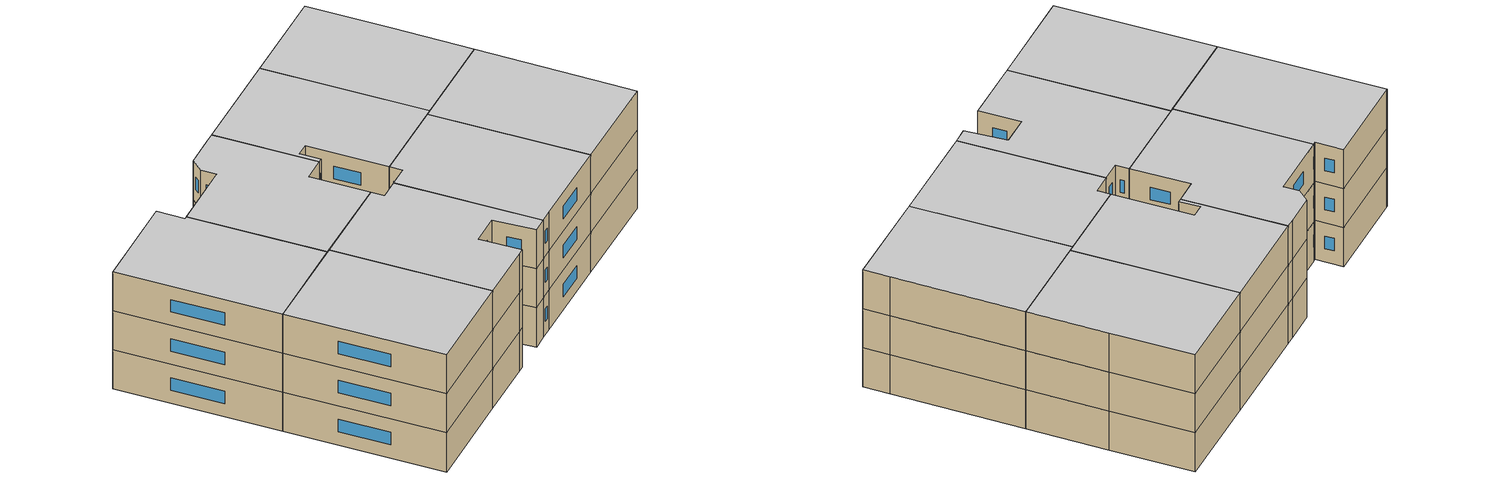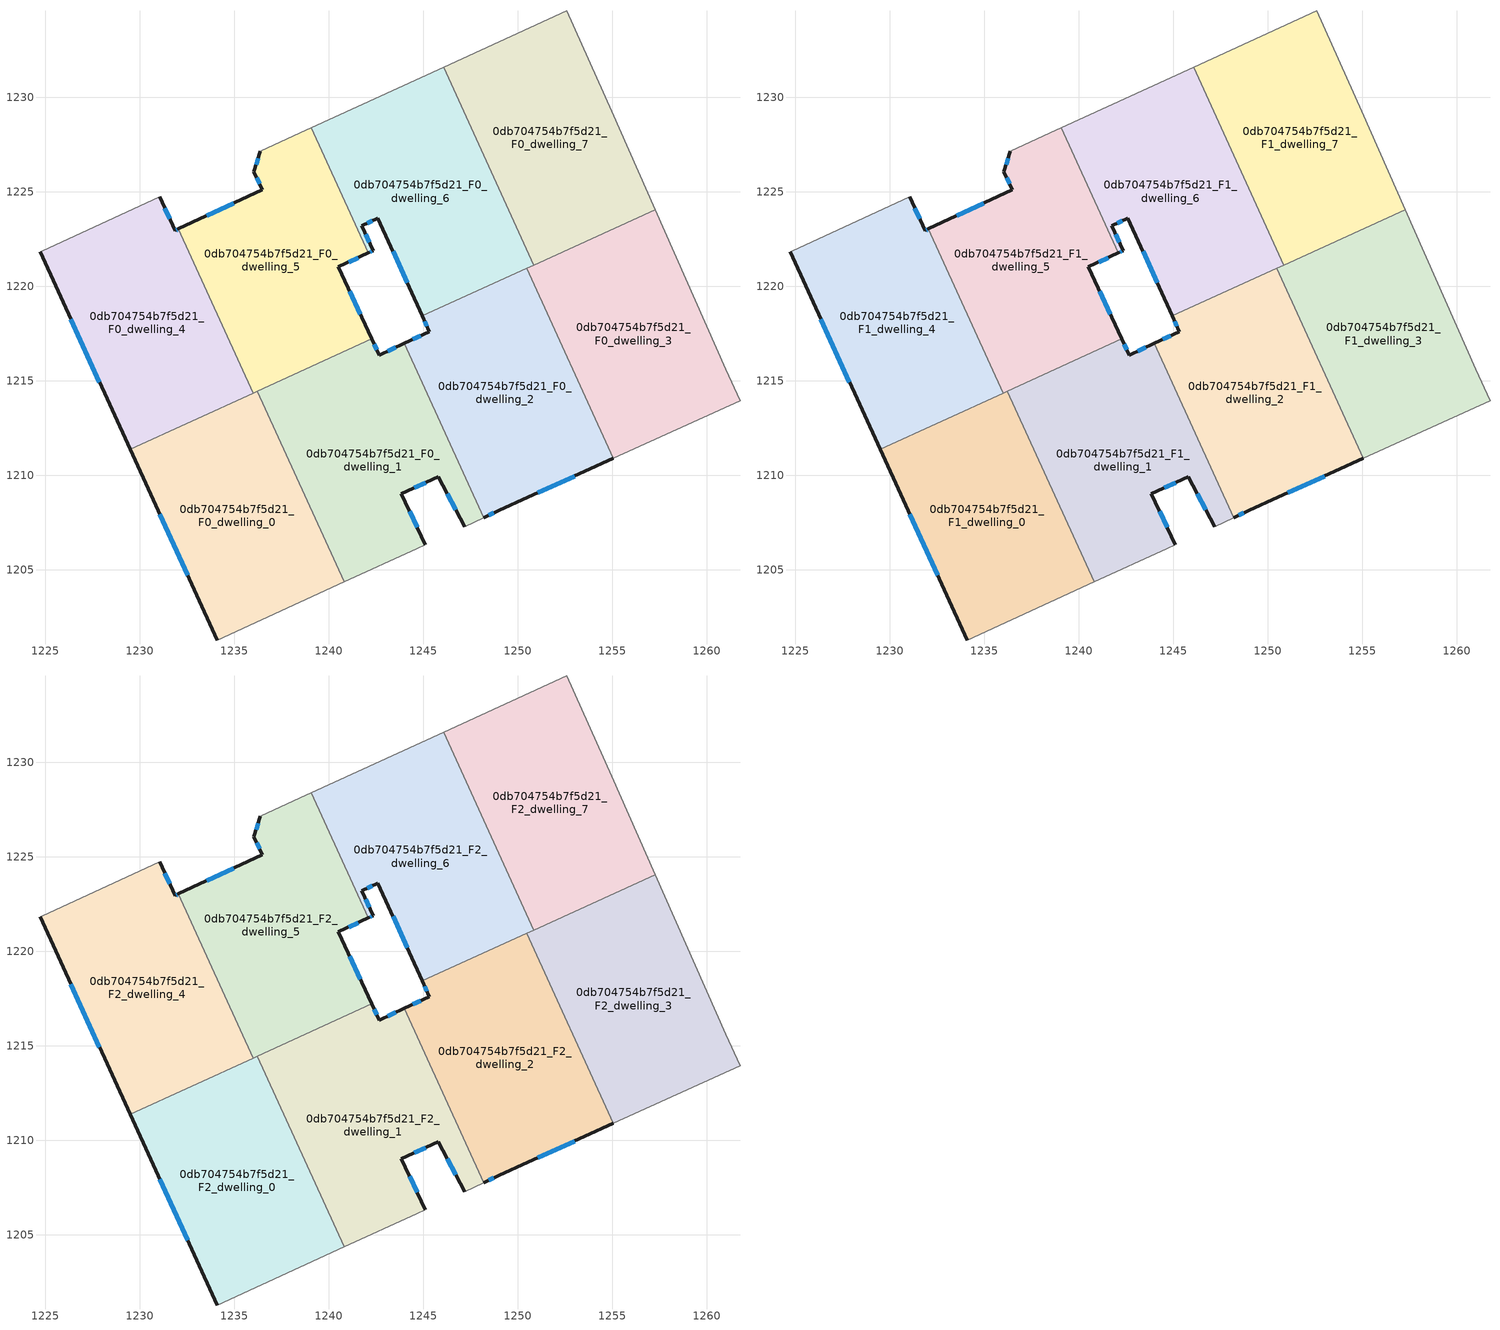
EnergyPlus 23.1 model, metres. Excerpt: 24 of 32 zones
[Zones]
0db704754b7f5d21_F0_dwelling_0
 floor ground (EU_floor_Construction): 1236.22,1214.45 1240.82,1204.37 1234.1,1201.28 1229.49,1211.38 z0
 wall outside (EU_wall_Construction): 1229.49,1211.38 1234.1,1201.28 z0:3
 wall to 0db704754b7f5d21_F0_dwelling_1 (EU_wall_Construction): 1240.82,1204.37 1236.22,1214.45 z0:3
 wall adiabatic (EU_wall_Construction): 1234.1,1201.28 1240.82,1204.37 z0:3
 wall to 0db704754b7f5d21_F0_dwelling_4 (EU_wall_Construction): 1236.01,1214.36 1229.49,1211.38 z0:3
 wall to 0db704754b7f5d21_F0_dwelling_5 (EU_wall_Construction): 1236.22,1214.45 1236.01,1214.36 z0:3
 window (EU_Window_Construction): 1231.06,1207.94 1232.53,1204.72 z1.02:1.98
0db704754b7f5d21_F0_dwelling_1
 floor ground (EU_floor_Construction): 1244,1216.98 1248.2,1207.77 1247.19,1207.3 1245.81,1209.93 1243.85,1209.03 1245.1,1206.33 1244.66,1206.13 1240.82,1204.37 1236.22,1214.45 1242.28,1217.22 1242.68,1216.37 z0
 wall outside (EU_wall_Construction): 1244,1216.98 1242.68,1216.37 1242.28,1217.22 / 1245.1,1206.33 1243.85,1209.03 1245.81,1209.93 1247.19,1207.3 z0:3
 wall to 0db704754b7f5d21_F0_dwelling_2 (EU_wall_Construction): 1248.2,1207.77 1244,1216.98 z0:3
 wall adiabatic (EU_wall_Construction): 1247.19,1207.3 1248.2,1207.77 / 1240.82,1204.37 1244.66,1206.13 1245.1,1206.33 z0:3
 wall to 0db704754b7f5d21_F0_dwelling_5 (EU_wall_Construction): 1242.28,1217.22 1236.22,1214.45 z0:3
 window (EU_Window_Construction): 1242.54,1216.66 1242.42,1216.93 / 1243.55,1216.77 1243.13,1216.58 / 1246.28,1209.03 1246.72,1208.19 / 1244.52,1209.33 1245.14,1209.62 / 1244.68,1207.25 1244.28,1208.11 z1.02:1.98
0db704754b7f5d21_F0_dwelling_2
 floor ground (EU_floor_Construction): 1250.47,1220.96 1255.07,1210.9 1249.02,1208.15 1248.2,1207.77 1244,1216.98 1245.33,1217.61 1244.95,1218.44 z0
 wall outside (EU_wall_Construction): 1248.2,1207.77 1249.02,1208.15 1255.07,1210.9 / 1244.95,1218.44 1245.33,1217.61 1244,1216.98 z0:3
 wall to 0db704754b7f5d21_F0_dwelling_3 (EU_wall_Construction): 1255.07,1210.9 1250.47,1220.96 z0:3
 wall to 0db704754b7f5d21_F0_dwelling_6 (EU_wall_Construction): 1250.47,1220.96 1244.95,1218.44 z0:3
 window (EU_Window_Construction): 1251.08,1209.08 1253.01,1209.96 / 1248.48,1207.9 1248.74,1208.02 / 1244.87,1217.39 1244.45,1217.2 / 1245.08,1218.15 1245.2,1217.89 z1.02:1.98
0db704754b7f5d21_F0_dwelling_3
 floor ground (EU_floor_Construction): 1257.28,1224.07 1261.02,1215.61 1261.77,1213.95 1255.07,1210.9 1250.47,1220.96 z0
 wall adiabatic (EU_wall_Construction): 1255.07,1210.9 1261.77,1213.95 1261.02,1215.61 1257.28,1224.07 z0:3
 wall to 0db704754b7f5d21_F0_dwelling_7 (EU_wall_Construction): 1257.28,1224.07 1250.85,1221.13 z0:3
 wall to 0db704754b7f5d21_F0_dwelling_6 (EU_wall_Construction): 1250.85,1221.13 1250.47,1220.96 z0:3
0db704754b7f5d21_F0_dwelling_4
 floor ground (EU_floor_Construction): 1232.05,1223.04 1236.01,1214.36 1229.49,1211.38 1224.72,1221.82 1224.81,1221.86 1231.05,1224.75 1231.87,1222.96 z0
 wall outside (EU_wall_Construction): 1232.05,1223.04 1231.87,1222.96 1231.05,1224.75 / 1224.72,1221.82 1229.49,1211.38 z0:3
 wall to 0db704754b7f5d21_F0_dwelling_5 (EU_wall_Construction): 1236.01,1214.36 1232.05,1223.04 z0:3
 wall adiabatic (EU_wall_Construction): 1231.05,1224.75 1224.81,1221.86 1224.72,1221.82 z0:3
 window (EU_Window_Construction): 1231.99,1223.01 1231.93,1222.98 / 1226.35,1218.27 1227.87,1214.93 / 1231.59,1223.57 1231.33,1224.14 z1.02:1.98
0db704754b7f5d21_F0_dwelling_5
 floor ground (EU_floor_Construction): 1239.08,1228.4 1242.11,1221.78 1240.52,1221.03 1242.28,1217.22 1236.01,1214.36 1232.05,1223.04 1236.49,1225.12 1236.04,1226.08 1236.39,1227.15 1238.49,1228.13 z0
 wall outside (EU_wall_Construction): 1242.28,1217.22 1240.52,1221.03 1242.11,1221.78 / 1236.39,1227.15 1236.04,1226.08 1236.49,1225.12 1232.05,1223.04 z0:3
 wall adiabatic (EU_wall_Construction): 1239.08,1228.4 1238.49,1228.13 1236.39,1227.15 z0:3
 wall to 0db704754b7f5d21_F0_dwelling_6 (EU_wall_Construction): 1242.11,1221.78 1239.08,1228.4 z0:3
 window (EU_Window_Construction): 1241.06,1221.29 1241.57,1221.52 / 1241.68,1218.52 1241.12,1219.74 / 1234.98,1224.41 1233.56,1223.75 / 1236.2,1225.75 1236.34,1225.44 / 1236.27,1226.79 1236.16,1226.44 z1.02:1.98
0db704754b7f5d21_F0_dwelling_6
 floor ground (EU_floor_Construction): 1246.08,1231.6 1250.85,1221.13 1244.95,1218.44 1242.61,1223.61 1241.75,1223.22 1242.37,1221.9 1242.11,1221.78 1239.08,1228.4 z0
 wall outside (EU_wall_Construction): 1242.11,1221.78 1242.37,1221.9 1241.75,1223.22 1242.61,1223.61 1244.95,1218.44 z0:3
 wall adiabatic (EU_wall_Construction): 1246.08,1231.6 1239.08,1228.4 z0:3
 wall to 0db704754b7f5d21_F0_dwelling_7 (EU_wall_Construction): 1250.85,1221.13 1246.08,1231.6 z0:3
 window (EU_Window_Construction): 1243.41,1221.85 1244.15,1220.2 / 1242.04,1223.35 1242.32,1223.48 / 1242.16,1222.35 1241.96,1222.77 / 1242.2,1221.82 1242.28,1221.86 z1.02:1.98
0db704754b7f5d21_F0_dwelling_7
 floor ground (EU_floor_Construction): 1252.61,1234.58 1254.98,1229.27 1257.28,1224.07 1250.85,1221.13 1246.08,1231.6 z0
 wall adiabatic (EU_wall_Construction): 1257.28,1224.07 1254.98,1229.27 1252.61,1234.58 1246.08,1231.6 z0:3
0db704754b7f5d21_F1_dwelling_0
 floor to 0db704754b7f5d21_F0_dwelling_0 (EU_floor_Construction): 1236.22,1214.45 1240.82,1204.37 1234.1,1201.28 1229.49,1211.38 z3
 wall outside (EU_wall_Construction): 1229.49,1211.38 1234.1,1201.28 z3:6
 wall to 0db704754b7f5d21_F1_dwelling_1 (EU_wall_Construction): 1240.82,1204.37 1236.22,1214.45 z3:6
 wall adiabatic (EU_wall_Construction): 1234.1,1201.28 1240.82,1204.37 z3:6
 wall to 0db704754b7f5d21_F1_dwelling_4 (EU_wall_Construction): 1236.01,1214.36 1229.49,1211.38 z3:6
 wall to 0db704754b7f5d21_F1_dwelling_5 (EU_wall_Construction): 1236.22,1214.45 1236.01,1214.36 z3:6
 window (EU_Window_Construction): 1231.06,1207.94 1232.53,1204.72 z4.02:4.98
0db704754b7f5d21_F1_dwelling_1
 floor to 0db704754b7f5d21_F0_dwelling_1 (EU_floor_Construction): 1244,1216.98 1248.2,1207.77 1247.19,1207.3 1245.81,1209.93 1243.85,1209.03 1245.1,1206.33 1244.66,1206.13 1240.82,1204.37 1236.22,1214.45 1242.28,1217.22 1242.68,1216.37 z3
 wall outside (EU_wall_Construction): 1244,1216.98 1242.68,1216.37 1242.28,1217.22 / 1245.1,1206.33 1243.85,1209.03 1245.81,1209.93 1247.19,1207.3 z3:6
 wall to 0db704754b7f5d21_F1_dwelling_2 (EU_wall_Construction): 1248.2,1207.77 1244,1216.98 z3:6
 wall adiabatic (EU_wall_Construction): 1247.19,1207.3 1248.2,1207.77 / 1240.82,1204.37 1244.66,1206.13 1245.1,1206.33 z3:6
 wall to 0db704754b7f5d21_F1_dwelling_5 (EU_wall_Construction): 1242.28,1217.22 1236.22,1214.45 z3:6
 window (EU_Window_Construction): 1242.54,1216.66 1242.42,1216.93 / 1243.55,1216.77 1243.13,1216.58 / 1246.28,1209.03 1246.72,1208.19 / 1244.52,1209.33 1245.14,1209.62 / 1244.68,1207.25 1244.28,1208.11 z4.02:4.98
0db704754b7f5d21_F1_dwelling_2
 floor to 0db704754b7f5d21_F0_dwelling_2 (EU_floor_Construction): 1250.47,1220.96 1255.07,1210.9 1249.02,1208.15 1248.2,1207.77 1244,1216.98 1245.33,1217.61 1244.95,1218.44 z3
 wall outside (EU_wall_Construction): 1248.2,1207.77 1249.02,1208.15 1255.07,1210.9 / 1244.95,1218.44 1245.33,1217.61 1244,1216.98 z3:6
 wall to 0db704754b7f5d21_F1_dwelling_3 (EU_wall_Construction): 1255.07,1210.9 1250.47,1220.96 z3:6
 wall to 0db704754b7f5d21_F1_dwelling_6 (EU_wall_Construction): 1250.47,1220.96 1244.95,1218.44 z3:6
 window (EU_Window_Construction): 1251.08,1209.08 1253.01,1209.96 / 1248.48,1207.9 1248.74,1208.02 / 1244.87,1217.39 1244.45,1217.2 / 1245.08,1218.15 1245.2,1217.89 z4.02:4.98
0db704754b7f5d21_F1_dwelling_3
 floor to 0db704754b7f5d21_F0_dwelling_3 (EU_floor_Construction): 1257.28,1224.07 1261.02,1215.61 1261.77,1213.95 1255.07,1210.9 1250.47,1220.96 z3
 wall adiabatic (EU_wall_Construction): 1255.07,1210.9 1261.77,1213.95 1261.02,1215.61 1257.28,1224.07 z3:6
 wall to 0db704754b7f5d21_F1_dwelling_7 (EU_wall_Construction): 1257.28,1224.07 1250.85,1221.13 z3:6
 wall to 0db704754b7f5d21_F1_dwelling_6 (EU_wall_Construction): 1250.85,1221.13 1250.47,1220.96 z3:6
0db704754b7f5d21_F1_dwelling_4
 floor to 0db704754b7f5d21_F0_dwelling_4 (EU_floor_Construction): 1232.05,1223.04 1236.01,1214.36 1229.49,1211.38 1224.72,1221.82 1224.81,1221.86 1231.05,1224.75 1231.87,1222.96 z3
 wall outside (EU_wall_Construction): 1232.05,1223.04 1231.87,1222.96 1231.05,1224.75 / 1224.72,1221.82 1229.49,1211.38 z3:6
 wall to 0db704754b7f5d21_F1_dwelling_5 (EU_wall_Construction): 1236.01,1214.36 1232.05,1223.04 z3:6
 wall adiabatic (EU_wall_Construction): 1231.05,1224.75 1224.81,1221.86 1224.72,1221.82 z3:6
 window (EU_Window_Construction): 1231.99,1223.01 1231.93,1222.98 / 1226.35,1218.27 1227.87,1214.93 / 1231.59,1223.57 1231.33,1224.14 z4.02:4.98
0db704754b7f5d21_F1_dwelling_5
 floor to 0db704754b7f5d21_F0_dwelling_5 (EU_floor_Construction): 1239.08,1228.4 1242.11,1221.78 1240.52,1221.03 1242.28,1217.22 1236.01,1214.36 1232.05,1223.04 1236.49,1225.12 1236.04,1226.08 1236.39,1227.15 1238.49,1228.13 z3
 wall outside (EU_wall_Construction): 1242.28,1217.22 1240.52,1221.03 1242.11,1221.78 / 1236.39,1227.15 1236.04,1226.08 1236.49,1225.12 1232.05,1223.04 z3:6
 wall adiabatic (EU_wall_Construction): 1239.08,1228.4 1238.49,1228.13 1236.39,1227.15 z3:6
 wall to 0db704754b7f5d21_F1_dwelling_6 (EU_wall_Construction): 1242.11,1221.78 1239.08,1228.4 z3:6
 window (EU_Window_Construction): 1241.06,1221.29 1241.57,1221.52 / 1241.68,1218.52 1241.12,1219.74 / 1234.98,1224.41 1233.56,1223.75 / 1236.2,1225.75 1236.34,1225.44 / 1236.27,1226.79 1236.16,1226.44 z4.02:4.98
0db704754b7f5d21_F1_dwelling_6
 floor to 0db704754b7f5d21_F0_dwelling_6 (EU_floor_Construction): 1246.08,1231.6 1250.85,1221.13 1244.95,1218.44 1242.61,1223.61 1241.75,1223.22 1242.37,1221.9 1242.11,1221.78 1239.08,1228.4 z3
 wall outside (EU_wall_Construction): 1242.11,1221.78 1242.37,1221.9 1241.75,1223.22 1242.61,1223.61 1244.95,1218.44 z3:6
 wall adiabatic (EU_wall_Construction): 1246.08,1231.6 1239.08,1228.4 z3:6
 wall to 0db704754b7f5d21_F1_dwelling_7 (EU_wall_Construction): 1250.85,1221.13 1246.08,1231.6 z3:6
 window (EU_Window_Construction): 1243.41,1221.85 1244.15,1220.2 / 1242.04,1223.35 1242.32,1223.48 / 1242.16,1222.35 1241.96,1222.77 / 1242.2,1221.82 1242.28,1221.86 z4.02:4.98
0db704754b7f5d21_F1_dwelling_7
 floor to 0db704754b7f5d21_F0_dwelling_7 (EU_floor_Construction): 1252.61,1234.58 1254.98,1229.27 1257.28,1224.07 1250.85,1221.13 1246.08,1231.6 z3
 wall adiabatic (EU_wall_Construction): 1257.28,1224.07 1254.98,1229.27 1252.61,1234.58 1246.08,1231.6 z3:6
0db704754b7f5d21_F2_dwelling_0
 floor to 0db704754b7f5d21_F1_dwelling_0 (EU_floor_Construction): 1236.22,1214.45 1240.82,1204.37 1234.1,1201.28 1229.49,1211.38 z6
 wall outside (EU_wall_Construction): 1229.49,1211.38 1234.1,1201.28 z6:9
 wall to 0db704754b7f5d21_F2_dwelling_1 (EU_wall_Construction): 1240.82,1204.37 1236.22,1214.45 z6:9
 wall adiabatic (EU_wall_Construction): 1234.1,1201.28 1240.82,1204.37 z6:9
 wall to 0db704754b7f5d21_F2_dwelling_4 (EU_wall_Construction): 1236.01,1214.36 1229.49,1211.38 z6:9
 wall to 0db704754b7f5d21_F2_dwelling_5 (EU_wall_Construction): 1236.22,1214.45 1236.01,1214.36 z6:9
 window (EU_Window_Construction): 1231.06,1207.94 1232.53,1204.72 z7.02:7.98
 ceiling to 0db704754b7f5d21_F3_dwelling_0 (EU_floor_Construction): 1240.82,1204.37 1236.22,1214.45 1229.49,1211.38 1234.1,1201.28 z9
0db704754b7f5d21_F2_dwelling_1
 floor to 0db704754b7f5d21_F1_dwelling_1 (EU_floor_Construction): 1244,1216.98 1248.2,1207.77 1247.19,1207.3 1245.81,1209.93 1243.85,1209.03 1245.1,1206.33 1244.66,1206.13 1240.82,1204.37 1236.22,1214.45 1242.28,1217.22 1242.68,1216.37 z6
 wall outside (EU_wall_Construction): 1244,1216.98 1242.68,1216.37 1242.28,1217.22 / 1245.1,1206.33 1243.85,1209.03 1245.81,1209.93 1247.19,1207.3 z6:9
 wall to 0db704754b7f5d21_F2_dwelling_2 (EU_wall_Construction): 1248.2,1207.77 1244,1216.98 z6:9
 wall adiabatic (EU_wall_Construction): 1247.19,1207.3 1248.2,1207.77 / 1240.82,1204.37 1244.66,1206.13 1245.1,1206.33 z6:9
 wall to 0db704754b7f5d21_F2_dwelling_5 (EU_wall_Construction): 1242.28,1217.22 1236.22,1214.45 z6:9
 window (EU_Window_Construction): 1242.54,1216.66 1242.42,1216.93 / 1243.55,1216.77 1243.13,1216.58 / 1246.28,1209.03 1246.72,1208.19 / 1244.52,1209.33 1245.14,1209.62 / 1244.68,1207.25 1244.28,1208.11 z7.02:7.98
 ceiling to 0db704754b7f5d21_F3_dwelling_1 (EU_floor_Construction): 1247.19,1207.3 1248.2,1207.77 1244,1216.98 1242.68,1216.37 1242.28,1217.22 1236.22,1214.45 1240.82,1204.37 1244.66,1206.13 1245.1,1206.33 1243.85,1209.03 1245.81,1209.93 z9
0db704754b7f5d21_F2_dwelling_2
 floor to 0db704754b7f5d21_F1_dwelling_2 (EU_floor_Construction): 1250.47,1220.96 1255.07,1210.9 1249.02,1208.15 1248.2,1207.77 1244,1216.98 1245.33,1217.61 1244.95,1218.44 z6
 wall outside (EU_wall_Construction): 1248.2,1207.77 1249.02,1208.15 1255.07,1210.9 / 1244.95,1218.44 1245.33,1217.61 1244,1216.98 z6:9
 wall to 0db704754b7f5d21_F2_dwelling_3 (EU_wall_Construction): 1255.07,1210.9 1250.47,1220.96 z6:9
 wall to 0db704754b7f5d21_F2_dwelling_6 (EU_wall_Construction): 1250.47,1220.96 1244.95,1218.44 z6:9
 window (EU_Window_Construction): 1251.08,1209.08 1253.01,1209.96 / 1248.48,1207.9 1248.74,1208.02 / 1244.87,1217.39 1244.45,1217.2 / 1245.08,1218.15 1245.2,1217.89 z7.02:7.98
 ceiling to 0db704754b7f5d21_F3_dwelling_2 (EU_floor_Construction): 1255.07,1210.9 1250.47,1220.96 1244.95,1218.44 1245.33,1217.61 1244,1216.98 1248.2,1207.77 1249.02,1208.15 z9
0db704754b7f5d21_F2_dwelling_3
 floor to 0db704754b7f5d21_F1_dwelling_3 (EU_floor_Construction): 1257.28,1224.07 1261.02,1215.61 1261.77,1213.95 1255.07,1210.9 1250.47,1220.96 z6
 wall adiabatic (EU_wall_Construction): 1255.07,1210.9 1261.77,1213.95 1261.02,1215.61 1257.28,1224.07 z6:9
 wall to 0db704754b7f5d21_F2_dwelling_7 (EU_wall_Construction): 1257.28,1224.07 1250.85,1221.13 z6:9
 wall to 0db704754b7f5d21_F2_dwelling_6 (EU_wall_Construction): 1250.85,1221.13 1250.47,1220.96 z6:9
 ceiling to 0db704754b7f5d21_F3_dwelling_3 (EU_floor_Construction): 1261.77,1213.95 1261.02,1215.61 1257.28,1224.07 1250.47,1220.96 1255.07,1210.9 z9
0db704754b7f5d21_F2_dwelling_4
 floor to 0db704754b7f5d21_F1_dwelling_4 (EU_floor_Construction): 1232.05,1223.04 1236.01,1214.36 1229.49,1211.38 1224.72,1221.82 1224.81,1221.86 1231.05,1224.75 1231.87,1222.96 z6
 wall outside (EU_wall_Construction): 1232.05,1223.04 1231.87,1222.96 1231.05,1224.75 / 1224.72,1221.82 1229.49,1211.38 z6:9
 wall to 0db704754b7f5d21_F2_dwelling_5 (EU_wall_Construction): 1236.01,1214.36 1232.05,1223.04 z6:9
 wall adiabatic (EU_wall_Construction): 1231.05,1224.75 1224.81,1221.86 1224.72,1221.82 z6:9
 window (EU_Window_Construction): 1231.99,1223.01 1231.93,1222.98 / 1226.35,1218.27 1227.87,1214.93 / 1231.59,1223.57 1231.33,1224.14 z7.02:7.98
 ceiling to 0db704754b7f5d21_F3_dwelling_4 (EU_floor_Construction): 1236.01,1214.36 1232.05,1223.04 1231.87,1222.96 1231.05,1224.75 1224.81,1221.86 1224.72,1221.82 1229.49,1211.38 z9
0db704754b7f5d21_F2_dwelling_5
 floor to 0db704754b7f5d21_F1_dwelling_5 (EU_floor_Construction): 1239.08,1228.4 1242.11,1221.78 1240.52,1221.03 1242.28,1217.22 1236.01,1214.36 1232.05,1223.04 1236.49,1225.12 1236.04,1226.08 1236.39,1227.15 1238.49,1228.13 z6
 wall outside (EU_wall_Construction): 1242.28,1217.22 1240.52,1221.03 1242.11,1221.78 / 1236.39,1227.15 1236.04,1226.08 1236.49,1225.12 1232.05,1223.04 z6:9
 wall adiabatic (EU_wall_Construction): 1239.08,1228.4 1238.49,1228.13 1236.39,1227.15 z6:9
 wall to 0db704754b7f5d21_F2_dwelling_6 (EU_wall_Construction): 1242.11,1221.78 1239.08,1228.4 z6:9
 window (EU_Window_Construction): 1241.06,1221.29 1241.57,1221.52 / 1241.68,1218.52 1241.12,1219.74 / 1234.98,1224.41 1233.56,1223.75 / 1236.2,1225.75 1236.34,1225.44 / 1236.27,1226.79 1236.16,1226.44 z7.02:7.98
 ceiling to 0db704754b7f5d21_F3_dwelling_5 (EU_floor_Construction): 1242.28,1217.22 1240.52,1221.03 1242.11,1221.78 1239.08,1228.4 1238.49,1228.13 1236.39,1227.15 1236.04,1226.08 1236.49,1225.12 1232.05,1223.04 1236.01,1214.36 z9
0db704754b7f5d21_F2_dwelling_6
 floor to 0db704754b7f5d21_F1_dwelling_6 (EU_floor_Construction): 1246.08,1231.6 1250.85,1221.13 1244.95,1218.44 1242.61,1223.61 1241.75,1223.22 1242.37,1221.9 1242.11,1221.78 1239.08,1228.4 z6
 wall outside (EU_wall_Construction): 1242.11,1221.78 1242.37,1221.9 1241.75,1223.22 1242.61,1223.61 1244.95,1218.44 z6:9
 wall adiabatic (EU_wall_Construction): 1246.08,1231.6 1239.08,1228.4 z6:9
 wall to 0db704754b7f5d21_F2_dwelling_7 (EU_wall_Construction): 1250.85,1221.13 1246.08,1231.6 z6:9
 window (EU_Window_Construction): 1243.41,1221.85 1244.15,1220.2 / 1242.04,1223.35 1242.32,1223.48 / 1242.16,1222.35 1241.96,1222.77 / 1242.2,1221.82 1242.28,1221.86 z7.02:7.98
 ceiling to 0db704754b7f5d21_F3_dwelling_6 (EU_floor_Construction): 1250.85,1221.13 1246.08,1231.6 1239.08,1228.4 1242.11,1221.78 1242.37,1221.9 1241.75,1223.22 1242.61,1223.61 1244.95,1218.44 z9
0db704754b7f5d21_F2_dwelling_7
 floor to 0db704754b7f5d21_F1_dwelling_7 (EU_floor_Construction): 1252.61,1234.58 1254.98,1229.27 1257.28,1224.07 1250.85,1221.13 1246.08,1231.6 z6
 wall adiabatic (EU_wall_Construction): 1257.28,1224.07 1254.98,1229.27 1252.61,1234.58 1246.08,1231.6 z6:9
 ceiling to 0db704754b7f5d21_F3_dwelling_7 (EU_floor_Construction): 1257.28,1224.07 1254.98,1229.27 1252.61,1234.58 1246.08,1231.6 1250.85,1221.13 z9
[Building]
EU S2 Campaign: North Axis=0; Terrain=City; Solar Distribution=FullExterior
[Site:Location]
Vienna: Latitude=48; Longitude=16.5; Time Zone=1; Elevation=183
[SizingPeriod:WeatherFileDays]
AnnualSizingPeriod: Begin Month=1; Begin Day of Month=1; End Month=12; End Day of Month=31; Day of Week for Start Day=Monday; Use Weather File Daylight Saving Period=No; Use Weather File Rain and Snow Indicators=No
[MATERIAL]
EU_InternalMass_Material: Roughness=MediumRough; Thickness=0.1; Conductivity=1; Density=1800; Specific Heat=900; Thermal Absorptance=0.9; Solar Absorptance=0.7; Visible Absorptance=0.7
[MATERIAL:NOMASS] Roughness=MediumRough; Thermal Absorptance=0.9; Solar Absorptance=0.7; Visible Absorptance=0.7
Name | Thermal Resistance
EU_wall_NoMass | 0.942466
EU_floor_NoMass | 0.66527
[WINDOWMATERIAL:SIMPLEGLAZINGSYSTEM]
EU_Window_SimpleGlazing: UFactor=2.03367; Solar Heat Gain Coefficient=0.65; Visible Transmittance=0.65
[CONSTRUCTION]
EU_wall_Construction: EU_wall_NoMass
EU_floor_Construction: EU_floor_NoMass
EU_Window_Construction: EU_Window_SimpleGlazing
EU_InternalMass_Construction: EU_InternalMass_Material
[ZONE] Type=1; Multiplier=1; Ceiling Height=autocalculate; Floor Area=autocalculate; Part of Total Floor Area=Yes
Name | Volume
0db704754b7f5d21_F0_dwelling_0; 0db704754b7f5d21_F1_dwelling_0; 0db704754b7f5d21_F2_dwelling_0 | 246.087
0db704754b7f5d21_F0_dwelling_1; 0db704754b7f5d21_F1_dwelling_1; 0db704754b7f5d21_F2_dwelling_1 | 246.103
0db704754b7f5d21_F0_dwelling_2; 0db704754b7f5d21_F1_dwelling_2; 0db704754b7f5d21_F2_dwelling_2 | 246.082
0db704754b7f5d21_F0_dwelling_3; 0db704754b7f5d21_F1_dwelling_3; 0db704754b7f5d21_F2_dwelling_3 | 246.095
0db704754b7f5d21_F0_dwelling_4; 0db704754b7f5d21_F1_dwelling_4; 0db704754b7f5d21_F2_dwelling_4 | 246.075
0db704754b7f5d21_F0_dwelling_5; 0db704754b7f5d21_F1_dwelling_5; 0db704754b7f5d21_F2_dwelling_5 | 246.107
0db704754b7f5d21_F0_dwelling_6; 0db704754b7f5d21_F1_dwelling_6; 0db704754b7f5d21_F2_dwelling_6 | 246.094
0db704754b7f5d21_F0_dwelling_7; 0db704754b7f5d21_F1_dwelling_7; 0db704754b7f5d21_F2_dwelling_7 | 246.086
[INTERNALMASS] Construction=EU_InternalMass_Construction
Name | Zone or ZoneList | Surface Area
0db704754b7f5d21_F0_dwelling_0_EU_InternalMass | 0db704754b7f5d21_F0_dwelling_0 | 82.0289
0db704754b7f5d21_F0_dwelling_1_EU_InternalMass | 0db704754b7f5d21_F0_dwelling_1 | 82.0348
0db704754b7f5d21_F0_dwelling_2_EU_InternalMass | 0db704754b7f5d21_F0_dwelling_2 | 82.0274
0db704754b7f5d21_F0_dwelling_3_EU_InternalMass | 0db704754b7f5d21_F0_dwelling_3 | 82.0317
0db704754b7f5d21_F0_dwelling_4_EU_InternalMass | 0db704754b7f5d21_F0_dwelling_4 | 82.0255
0db704754b7f5d21_F0_dwelling_5_EU_InternalMass | 0db704754b7f5d21_F0_dwelling_5 | 82.0356
0db704754b7f5d21_F0_dwelling_6_EU_InternalMass | 0db704754b7f5d21_F0_dwelling_6 | 82.0313
0db704754b7f5d21_F0_dwelling_7_EU_InternalMass | 0db704754b7f5d21_F0_dwelling_7 | 82.0286
0db704754b7f5d21_F1_dwelling_0_EU_InternalMass | 0db704754b7f5d21_F1_dwelling_0 | 82.0289
0db704754b7f5d21_F1_dwelling_1_EU_InternalMass | 0db704754b7f5d21_F1_dwelling_1 | 82.0348
0db704754b7f5d21_F1_dwelling_2_EU_InternalMass | 0db704754b7f5d21_F1_dwelling_2 | 82.0274
0db704754b7f5d21_F1_dwelling_3_EU_InternalMass | 0db704754b7f5d21_F1_dwelling_3 | 82.0317
0db704754b7f5d21_F1_dwelling_4_EU_InternalMass | 0db704754b7f5d21_F1_dwelling_4 | 82.0255
0db704754b7f5d21_F1_dwelling_5_EU_InternalMass | 0db704754b7f5d21_F1_dwelling_5 | 82.0356
0db704754b7f5d21_F1_dwelling_6_EU_InternalMass | 0db704754b7f5d21_F1_dwelling_6 | 82.0313
0db704754b7f5d21_F1_dwelling_7_EU_InternalMass | 0db704754b7f5d21_F1_dwelling_7 | 82.0286
0db704754b7f5d21_F2_dwelling_0_EU_InternalMass | 0db704754b7f5d21_F2_dwelling_0 | 82.0289
0db704754b7f5d21_F2_dwelling_1_EU_InternalMass | 0db704754b7f5d21_F2_dwelling_1 | 82.0348
0db704754b7f5d21_F2_dwelling_2_EU_InternalMass | 0db704754b7f5d21_F2_dwelling_2 | 82.0274
0db704754b7f5d21_F2_dwelling_3_EU_InternalMass | 0db704754b7f5d21_F2_dwelling_3 | 82.0317
0db704754b7f5d21_F2_dwelling_4_EU_InternalMass | 0db704754b7f5d21_F2_dwelling_4 | 82.0255
0db704754b7f5d21_F2_dwelling_5_EU_InternalMass | 0db704754b7f5d21_F2_dwelling_5 | 82.0356
0db704754b7f5d21_F2_dwelling_6_EU_InternalMass | 0db704754b7f5d21_F2_dwelling_6 | 82.0313
0db704754b7f5d21_F2_dwelling_7_EU_InternalMass | 0db704754b7f5d21_F2_dwelling_7 | 82.0286
[OTHEREQUIPMENT] Fuel Type=Electricity; Design Level Calculation Method=Watts/Area; Power per Zone Floor Area=1; Fraction Latent=0; Fraction Radiant=0; Fraction Lost=0; Carbon Dioxide Generation Rate=0; EndUse Subcategory=EU_Step8_InternalGains
Name | Zone or ZoneList or Space or SpaceList | Schedule
EU_Step8_InternalGain_0db704754b7f5d21_F0_dwelling_0_f000 | 0db704754b7f5d21_F0_dwelling_0 | EU_Step8_GainSchedule_0db704754b7f5d21_F0_dwelling_0_f000
EU_Step8_InternalGain_0db704754b7f5d21_F0_dwelling_1_f000 | 0db704754b7f5d21_F0_dwelling_1 | EU_Step8_GainSchedule_0db704754b7f5d21_F0_dwelling_1_f000
EU_Step8_InternalGain_0db704754b7f5d21_F0_dwelling_2_f000 | 0db704754b7f5d21_F0_dwelling_2 | EU_Step8_GainSchedule_0db704754b7f5d21_F0_dwelling_2_f000
EU_Step8_InternalGain_0db704754b7f5d21_F0_dwelling_3_f000 | 0db704754b7f5d21_F0_dwelling_3 | EU_Step8_GainSchedule_0db704754b7f5d21_F0_dwelling_3_f000
EU_Step8_InternalGain_0db704754b7f5d21_F0_dwelling_4_f000 | 0db704754b7f5d21_F0_dwelling_4 | EU_Step8_GainSchedule_0db704754b7f5d21_F0_dwelling_4_f000
EU_Step8_InternalGain_0db704754b7f5d21_F0_dwelling_5_f000 | 0db704754b7f5d21_F0_dwelling_5 | EU_Step8_GainSchedule_0db704754b7f5d21_F0_dwelling_5_f000
EU_Step8_InternalGain_0db704754b7f5d21_F0_dwelling_6_f000 | 0db704754b7f5d21_F0_dwelling_6 | EU_Step8_GainSchedule_0db704754b7f5d21_F0_dwelling_6_f000
EU_Step8_InternalGain_0db704754b7f5d21_F0_dwelling_7_f000 | 0db704754b7f5d21_F0_dwelling_7 | EU_Step8_GainSchedule_0db704754b7f5d21_F0_dwelling_7_f000
EU_Step8_InternalGain_0db704754b7f5d21_F1_dwelling_0_f000 | 0db704754b7f5d21_F1_dwelling_0 | EU_Step8_GainSchedule_0db704754b7f5d21_F1_dwelling_0_f000
EU_Step8_InternalGain_0db704754b7f5d21_F1_dwelling_1_f000 | 0db704754b7f5d21_F1_dwelling_1 | EU_Step8_GainSchedule_0db704754b7f5d21_F1_dwelling_1_f000
EU_Step8_InternalGain_0db704754b7f5d21_F1_dwelling_2_f000 | 0db704754b7f5d21_F1_dwelling_2 | EU_Step8_GainSchedule_0db704754b7f5d21_F1_dwelling_2_f000
EU_Step8_InternalGain_0db704754b7f5d21_F1_dwelling_3_f000 | 0db704754b7f5d21_F1_dwelling_3 | EU_Step8_GainSchedule_0db704754b7f5d21_F1_dwelling_3_f000
EU_Step8_InternalGain_0db704754b7f5d21_F1_dwelling_4_f000 | 0db704754b7f5d21_F1_dwelling_4 | EU_Step8_GainSchedule_0db704754b7f5d21_F1_dwelling_4_f000
EU_Step8_InternalGain_0db704754b7f5d21_F1_dwelling_5_f000 | 0db704754b7f5d21_F1_dwelling_5 | EU_Step8_GainSchedule_0db704754b7f5d21_F1_dwelling_5_f000
EU_Step8_InternalGain_0db704754b7f5d21_F1_dwelling_6_f000 | 0db704754b7f5d21_F1_dwelling_6 | EU_Step8_GainSchedule_0db704754b7f5d21_F1_dwelling_6_f000
EU_Step8_InternalGain_0db704754b7f5d21_F1_dwelling_7_f000 | 0db704754b7f5d21_F1_dwelling_7 | EU_Step8_GainSchedule_0db704754b7f5d21_F1_dwelling_7_f000
EU_Step8_InternalGain_0db704754b7f5d21_F2_dwelling_0_f000 | 0db704754b7f5d21_F2_dwelling_0 | EU_Step8_GainSchedule_0db704754b7f5d21_F2_dwelling_0_f000
EU_Step8_InternalGain_0db704754b7f5d21_F2_dwelling_1_f000 | 0db704754b7f5d21_F2_dwelling_1 | EU_Step8_GainSchedule_0db704754b7f5d21_F2_dwelling_1_f000
EU_Step8_InternalGain_0db704754b7f5d21_F2_dwelling_2_f000 | 0db704754b7f5d21_F2_dwelling_2 | EU_Step8_GainSchedule_0db704754b7f5d21_F2_dwelling_2_f000
EU_Step8_InternalGain_0db704754b7f5d21_F2_dwelling_3_f000 | 0db704754b7f5d21_F2_dwelling_3 | EU_Step8_GainSchedule_0db704754b7f5d21_F2_dwelling_3_f000
EU_Step8_InternalGain_0db704754b7f5d21_F2_dwelling_4_f000 | 0db704754b7f5d21_F2_dwelling_4 | EU_Step8_GainSchedule_0db704754b7f5d21_F2_dwelling_4_f000
EU_Step8_InternalGain_0db704754b7f5d21_F2_dwelling_5_f000 | 0db704754b7f5d21_F2_dwelling_5 | EU_Step8_GainSchedule_0db704754b7f5d21_F2_dwelling_5_f000
EU_Step8_InternalGain_0db704754b7f5d21_F2_dwelling_6_f000 | 0db704754b7f5d21_F2_dwelling_6 | EU_Step8_GainSchedule_0db704754b7f5d21_F2_dwelling_6_f000
EU_Step8_InternalGain_0db704754b7f5d21_F2_dwelling_7_f000 | 0db704754b7f5d21_F2_dwelling_7 | EU_Step8_GainSchedule_0db704754b7f5d21_F2_dwelling_7_f000
[ZONEVENTILATION:DESIGNFLOWRATE] Schedule=EU_AlwaysOn; Design Flow Rate Calculation Method=AirChanges/Hour; Air Changes per Hour=0.530523; Ventilation Type=Natural; Fan Pressure Rise=0; Fan Total Efficiency=1; Constant Term Coefficient=1; Temperature Term Coefficient=0; Velocity Term Coefficient=0; Velocity Squared Term Coefficient=0; Minimum Indoor Temperature=-100; Maximum Indoor Temperature=100; Delta Temperature=-100; Minimum Outdoor Temperature=-100; Maximum Outdoor Temperature=100; Maximum Wind Speed=40
Name | Zone or ZoneList or Space or SpaceList
EU_ConstantAir_0db704754b7f5d21_F0_dwelling_0 | 0db704754b7f5d21_F0_dwelling_0
EU_ConstantAir_0db704754b7f5d21_F0_dwelling_1 | 0db704754b7f5d21_F0_dwelling_1
EU_ConstantAir_0db704754b7f5d21_F0_dwelling_2 | 0db704754b7f5d21_F0_dwelling_2
EU_ConstantAir_0db704754b7f5d21_F0_dwelling_3 | 0db704754b7f5d21_F0_dwelling_3
EU_ConstantAir_0db704754b7f5d21_F0_dwelling_4 | 0db704754b7f5d21_F0_dwelling_4
EU_ConstantAir_0db704754b7f5d21_F0_dwelling_5 | 0db704754b7f5d21_F0_dwelling_5
EU_ConstantAir_0db704754b7f5d21_F0_dwelling_6 | 0db704754b7f5d21_F0_dwelling_6
EU_ConstantAir_0db704754b7f5d21_F0_dwelling_7 | 0db704754b7f5d21_F0_dwelling_7
EU_ConstantAir_0db704754b7f5d21_F1_dwelling_0 | 0db704754b7f5d21_F1_dwelling_0
EU_ConstantAir_0db704754b7f5d21_F1_dwelling_1 | 0db704754b7f5d21_F1_dwelling_1
EU_ConstantAir_0db704754b7f5d21_F1_dwelling_2 | 0db704754b7f5d21_F1_dwelling_2
EU_ConstantAir_0db704754b7f5d21_F1_dwelling_3 | 0db704754b7f5d21_F1_dwelling_3
EU_ConstantAir_0db704754b7f5d21_F1_dwelling_4 | 0db704754b7f5d21_F1_dwelling_4
EU_ConstantAir_0db704754b7f5d21_F1_dwelling_5 | 0db704754b7f5d21_F1_dwelling_5
EU_ConstantAir_0db704754b7f5d21_F1_dwelling_6 | 0db704754b7f5d21_F1_dwelling_6
EU_ConstantAir_0db704754b7f5d21_F1_dwelling_7 | 0db704754b7f5d21_F1_dwelling_7
EU_ConstantAir_0db704754b7f5d21_F2_dwelling_0 | 0db704754b7f5d21_F2_dwelling_0
EU_ConstantAir_0db704754b7f5d21_F2_dwelling_1 | 0db704754b7f5d21_F2_dwelling_1
EU_ConstantAir_0db704754b7f5d21_F2_dwelling_2 | 0db704754b7f5d21_F2_dwelling_2
EU_ConstantAir_0db704754b7f5d21_F2_dwelling_3 | 0db704754b7f5d21_F2_dwelling_3
EU_ConstantAir_0db704754b7f5d21_F2_dwelling_4 | 0db704754b7f5d21_F2_dwelling_4
EU_ConstantAir_0db704754b7f5d21_F2_dwelling_5 | 0db704754b7f5d21_F2_dwelling_5
EU_ConstantAir_0db704754b7f5d21_F2_dwelling_6 | 0db704754b7f5d21_F2_dwelling_6
EU_ConstantAir_0db704754b7f5d21_F2_dwelling_7 | 0db704754b7f5d21_F2_dwelling_7
[HVACTEMPLATE:THERMOSTAT] Constant Heating Setpoint=20; Constant Cooling Setpoint=50
EU_HeatOnly_0db704754b7f5d21_F0_dwelling_0; EU_HeatOnly_0db704754b7f5d21_F0_dwelling_1; EU_HeatOnly_0db704754b7f5d21_F0_dwelling_2; EU_HeatOnly_0db704754b7f5d21_F0_dwelling_3; EU_HeatOnly_0db704754b7f5d21_F0_dwelling_4; EU_HeatOnly_0db704754b7f5d21_F0_dwelling_5; EU_HeatOnly_0db704754b7f5d21_F0_dwelling_6; EU_HeatOnly_0db704754b7f5d21_F0_dwelling_7; EU_HeatOnly_0db704754b7f5d21_F1_dwelling_0; EU_HeatOnly_0db704754b7f5d21_F1_dwelling_1; EU_HeatOnly_0db704754b7f5d21_F1_dwelling_2; EU_HeatOnly_0db704754b7f5d21_F1_dwelling_3; EU_HeatOnly_0db704754b7f5d21_F1_dwelling_4; EU_HeatOnly_0db704754b7f5d21_F1_dwelling_5; EU_HeatOnly_0db704754b7f5d21_F1_dwelling_6; EU_HeatOnly_0db704754b7f5d21_F1_dwelling_7; EU_HeatOnly_0db704754b7f5d21_F2_dwelling_0; EU_HeatOnly_0db704754b7f5d21_F2_dwelling_1; EU_HeatOnly_0db704754b7f5d21_F2_dwelling_2; EU_HeatOnly_0db704754b7f5d21_F2_dwelling_3; EU_HeatOnly_0db704754b7f5d21_F2_dwelling_4; EU_HeatOnly_0db704754b7f5d21_F2_dwelling_5; EU_HeatOnly_0db704754b7f5d21_F2_dwelling_6; EU_HeatOnly_0db704754b7f5d21_F2_dwelling_7; EU_HeatOnly_0db704754b7f5d21_F3_dwelling_0; EU_HeatOnly_0db704754b7f5d21_F3_dwelling_1; EU_HeatOnly_0db704754b7f5d21_F3_dwelling_2; EU_HeatOnly_0db704754b7f5d21_F3_dwelling_3; EU_HeatOnly_0db704754b7f5d21_F3_dwelling_4; EU_HeatOnly_0db704754b7f5d21_F3_dwelling_5; EU_HeatOnly_0db704754b7f5d21_F3_dwelling_6; EU_HeatOnly_0db704754b7f5d21_F3_dwelling_7
[HVACTEMPLATE:ZONE:IDEALLOADSAIRSYSTEM] System Availability Schedule=EU_AlwaysOn; Maximum Heating Supply Air Temperature=50; Minimum Cooling Supply Air Temperature=13; Maximum Heating Supply Air Humidity Ratio=0.0156; Minimum Cooling Supply Air Humidity Ratio=0.0077; Heating Limit=NoLimit; Cooling Limit=NoLimit; Heating Availability Schedule=EU_AlwaysOn; Cooling Availability Schedule=EU_CoolingOff; Dehumidification Control Type=ConstantSensibleHeatRatio; Cooling Sensible Heat Ratio=0.7; Dehumidification Setpoint=60; Humidification Control Type=None; Humidification Setpoint=30; Outdoor Air Method=None; Outdoor Air Flow Rate per Person=0.00944; Outdoor Air Flow Rate per Zone Floor Area=0; Outdoor Air Flow Rate per Zone=0; Demand Controlled Ventilation Type=None; Outdoor Air Economizer Type=NoEconomizer; Heat Recovery Type=None; Sensible Heat Recovery Effectiveness=0.7; Latent Heat Recovery Effectiveness=0.65
Name | Template Thermostat
0db704754b7f5d21_F0_dwelling_0 | EU_HeatOnly_0db704754b7f5d21_F0_dwelling_0
0db704754b7f5d21_F0_dwelling_1 | EU_HeatOnly_0db704754b7f5d21_F0_dwelling_1
0db704754b7f5d21_F0_dwelling_2 | EU_HeatOnly_0db704754b7f5d21_F0_dwelling_2
0db704754b7f5d21_F0_dwelling_3 | EU_HeatOnly_0db704754b7f5d21_F0_dwelling_3
0db704754b7f5d21_F0_dwelling_4 | EU_HeatOnly_0db704754b7f5d21_F0_dwelling_4
0db704754b7f5d21_F0_dwelling_5 | EU_HeatOnly_0db704754b7f5d21_F0_dwelling_5
0db704754b7f5d21_F0_dwelling_6 | EU_HeatOnly_0db704754b7f5d21_F0_dwelling_6
0db704754b7f5d21_F0_dwelling_7 | EU_HeatOnly_0db704754b7f5d21_F0_dwelling_7
0db704754b7f5d21_F1_dwelling_0 | EU_HeatOnly_0db704754b7f5d21_F1_dwelling_0
0db704754b7f5d21_F1_dwelling_1 | EU_HeatOnly_0db704754b7f5d21_F1_dwelling_1
0db704754b7f5d21_F1_dwelling_2 | EU_HeatOnly_0db704754b7f5d21_F1_dwelling_2
0db704754b7f5d21_F1_dwelling_3 | EU_HeatOnly_0db704754b7f5d21_F1_dwelling_3
0db704754b7f5d21_F1_dwelling_4 | EU_HeatOnly_0db704754b7f5d21_F1_dwelling_4
0db704754b7f5d21_F1_dwelling_5 | EU_HeatOnly_0db704754b7f5d21_F1_dwelling_5
0db704754b7f5d21_F1_dwelling_6 | EU_HeatOnly_0db704754b7f5d21_F1_dwelling_6
0db704754b7f5d21_F1_dwelling_7 | EU_HeatOnly_0db704754b7f5d21_F1_dwelling_7
0db704754b7f5d21_F2_dwelling_0 | EU_HeatOnly_0db704754b7f5d21_F2_dwelling_0
0db704754b7f5d21_F2_dwelling_1 | EU_HeatOnly_0db704754b7f5d21_F2_dwelling_1
0db704754b7f5d21_F2_dwelling_2 | EU_HeatOnly_0db704754b7f5d21_F2_dwelling_2
0db704754b7f5d21_F2_dwelling_3 | EU_HeatOnly_0db704754b7f5d21_F2_dwelling_3
0db704754b7f5d21_F2_dwelling_4 | EU_HeatOnly_0db704754b7f5d21_F2_dwelling_4
0db704754b7f5d21_F2_dwelling_5 | EU_HeatOnly_0db704754b7f5d21_F2_dwelling_5
0db704754b7f5d21_F2_dwelling_6 | EU_HeatOnly_0db704754b7f5d21_F2_dwelling_6
0db704754b7f5d21_F2_dwelling_7 | EU_HeatOnly_0db704754b7f5d21_F2_dwelling_7
[SIZING:ZONE] Zone Cooling Design Supply Air Temperature Input Method=SupplyAirTemperature; Zone Cooling Design Supply Air Temperature=13; Zone Heating Design Supply Air Temperature Input Method=SupplyAirTemperature; Zone Heating Design Supply Air Temperature=50; Zone Cooling Design Supply Air Humidity Ratio=0.008; Zone Heating Design Supply Air Humidity Ratio=0.008; Cooling Design Air Flow Method=DesignDay; Cooling Design Air Flow Rate=0; Cooling Minimum Air Flow per Zone Floor Area=0.000762; Cooling Minimum Air Flow=0; Cooling Minimum Air Flow Fraction=0.2; Heating Design Air Flow Method=DesignDay; Heating Design Air Flow Rate=0; Heating Maximum Air Flow per Zone Floor Area=0.002032; Heating Maximum Air Flow=0.141576; Heating Maximum Air Flow Fraction=0.3; Account for Dedicated Outdoor Air System=No; Dedicated Outdoor Air System Control Strategy=NeutralSupplyAir; Dedicated Outdoor Air Low Setpoint Temperature for Design=autosize; Dedicated Outdoor Air High Setpoint Temperature for Design=autosize; Zone Load Sizing Method=Sensible Load Only No Latent Load; Zone Latent Cooling Design Supply Air Humidity Ratio Input Method=HumidityRatioDifference; Zone Cooling Design Supply Air Humidity Ratio Difference=0.005; Zone Latent Heating Design Supply Air Humidity Ratio Input Method=HumidityRatioDifference; Zone Humidification Design Supply Air Humidity Ratio Difference=0.005
0db704754b7f5d21_F0_dwelling_0; 0db704754b7f5d21_F0_dwelling_1; 0db704754b7f5d21_F0_dwelling_2; 0db704754b7f5d21_F0_dwelling_3; 0db704754b7f5d21_F0_dwelling_4; 0db704754b7f5d21_F0_dwelling_5; 0db704754b7f5d21_F0_dwelling_6; 0db704754b7f5d21_F0_dwelling_7; 0db704754b7f5d21_F1_dwelling_0; 0db704754b7f5d21_F1_dwelling_1; 0db704754b7f5d21_F1_dwelling_2; 0db704754b7f5d21_F1_dwelling_3; 0db704754b7f5d21_F1_dwelling_4; 0db704754b7f5d21_F1_dwelling_5; 0db704754b7f5d21_F1_dwelling_6; 0db704754b7f5d21_F1_dwelling_7; 0db704754b7f5d21_F2_dwelling_0; 0db704754b7f5d21_F2_dwelling_1; 0db704754b7f5d21_F2_dwelling_2; 0db704754b7f5d21_F2_dwelling_3; 0db704754b7f5d21_F2_dwelling_4; 0db704754b7f5d21_F2_dwelling_5; 0db704754b7f5d21_F2_dwelling_6; 0db704754b7f5d21_F2_dwelling_7
[SCHEDULE:CONSTANT]
Name | Hourly Value
EU_AlwaysOn | 1
EU_CoolingOff | 0
[SCHEDULE:FILE] Column Number=1; Rows to Skip at Top=0; Number of Hours of Data=8760; Column Separator=Comma; Interpolate to Timestep=No; Minutes per Item=60; Adjust Schedule for Daylight Savings=Yes
Name | File
EU_Step8_GainSchedule_0db704754b7f5d21_F0_dwelling_0_f000 | ../../schedules/0db704754b7f5d21/0db704754b7f5d21_F0_dwelling_0_f000_gain.csv
EU_Step8_GainSchedule_0db704754b7f5d21_F0_dwelling_1_f000 | ../../schedules/0db704754b7f5d21/0db704754b7f5d21_F0_dwelling_1_f000_gain.csv
EU_Step8_GainSchedule_0db704754b7f5d21_F0_dwelling_2_f000 | ../../schedules/0db704754b7f5d21/0db704754b7f5d21_F0_dwelling_2_f000_gain.csv
EU_Step8_GainSchedule_0db704754b7f5d21_F0_dwelling_3_f000 | ../../schedules/0db704754b7f5d21/0db704754b7f5d21_F0_dwelling_3_f000_gain.csv
EU_Step8_GainSchedule_0db704754b7f5d21_F0_dwelling_4_f000 | ../../schedules/0db704754b7f5d21/0db704754b7f5d21_F0_dwelling_4_f000_gain.csv
EU_Step8_GainSchedule_0db704754b7f5d21_F0_dwelling_5_f000 | ../../schedules/0db704754b7f5d21/0db704754b7f5d21_F0_dwelling_5_f000_gain.csv
EU_Step8_GainSchedule_0db704754b7f5d21_F0_dwelling_6_f000 | ../../schedules/0db704754b7f5d21/0db704754b7f5d21_F0_dwelling_6_f000_gain.csv
EU_Step8_GainSchedule_0db704754b7f5d21_F0_dwelling_7_f000 | ../../schedules/0db704754b7f5d21/0db704754b7f5d21_F0_dwelling_7_f000_gain.csv
EU_Step8_GainSchedule_0db704754b7f5d21_F1_dwelling_0_f000 | ../../schedules/0db704754b7f5d21/0db704754b7f5d21_F1_dwelling_0_f000_gain.csv
EU_Step8_GainSchedule_0db704754b7f5d21_F1_dwelling_1_f000 | ../../schedules/0db704754b7f5d21/0db704754b7f5d21_F1_dwelling_1_f000_gain.csv
EU_Step8_GainSchedule_0db704754b7f5d21_F1_dwelling_2_f000 | ../../schedules/0db704754b7f5d21/0db704754b7f5d21_F1_dwelling_2_f000_gain.csv
EU_Step8_GainSchedule_0db704754b7f5d21_F1_dwelling_3_f000 | ../../schedules/0db704754b7f5d21/0db704754b7f5d21_F1_dwelling_3_f000_gain.csv
EU_Step8_GainSchedule_0db704754b7f5d21_F1_dwelling_4_f000 | ../../schedules/0db704754b7f5d21/0db704754b7f5d21_F1_dwelling_4_f000_gain.csv
EU_Step8_GainSchedule_0db704754b7f5d21_F1_dwelling_5_f000 | ../../schedules/0db704754b7f5d21/0db704754b7f5d21_F1_dwelling_5_f000_gain.csv
EU_Step8_GainSchedule_0db704754b7f5d21_F1_dwelling_6_f000 | ../../schedules/0db704754b7f5d21/0db704754b7f5d21_F1_dwelling_6_f000_gain.csv
EU_Step8_GainSchedule_0db704754b7f5d21_F1_dwelling_7_f000 | ../../schedules/0db704754b7f5d21/0db704754b7f5d21_F1_dwelling_7_f000_gain.csv
EU_Step8_GainSchedule_0db704754b7f5d21_F2_dwelling_0_f000 | ../../schedules/0db704754b7f5d21/0db704754b7f5d21_F2_dwelling_0_f000_gain.csv
EU_Step8_GainSchedule_0db704754b7f5d21_F2_dwelling_1_f000 | ../../schedules/0db704754b7f5d21/0db704754b7f5d21_F2_dwelling_1_f000_gain.csv
EU_Step8_GainSchedule_0db704754b7f5d21_F2_dwelling_2_f000 | ../../schedules/0db704754b7f5d21/0db704754b7f5d21_F2_dwelling_2_f000_gain.csv
EU_Step8_GainSchedule_0db704754b7f5d21_F2_dwelling_3_f000 | ../../schedules/0db704754b7f5d21/0db704754b7f5d21_F2_dwelling_3_f000_gain.csv
EU_Step8_GainSchedule_0db704754b7f5d21_F2_dwelling_4_f000 | ../../schedules/0db704754b7f5d21/0db704754b7f5d21_F2_dwelling_4_f000_gain.csv
EU_Step8_GainSchedule_0db704754b7f5d21_F2_dwelling_5_f000 | ../../schedules/0db704754b7f5d21/0db704754b7f5d21_F2_dwelling_5_f000_gain.csv
EU_Step8_GainSchedule_0db704754b7f5d21_F2_dwelling_6_f000 | ../../schedules/0db704754b7f5d21/0db704754b7f5d21_F2_dwelling_6_f000_gain.csv
EU_Step8_GainSchedule_0db704754b7f5d21_F2_dwelling_7_f000 | ../../schedules/0db704754b7f5d21/0db704754b7f5d21_F2_dwelling_7_f000_gain.csv
